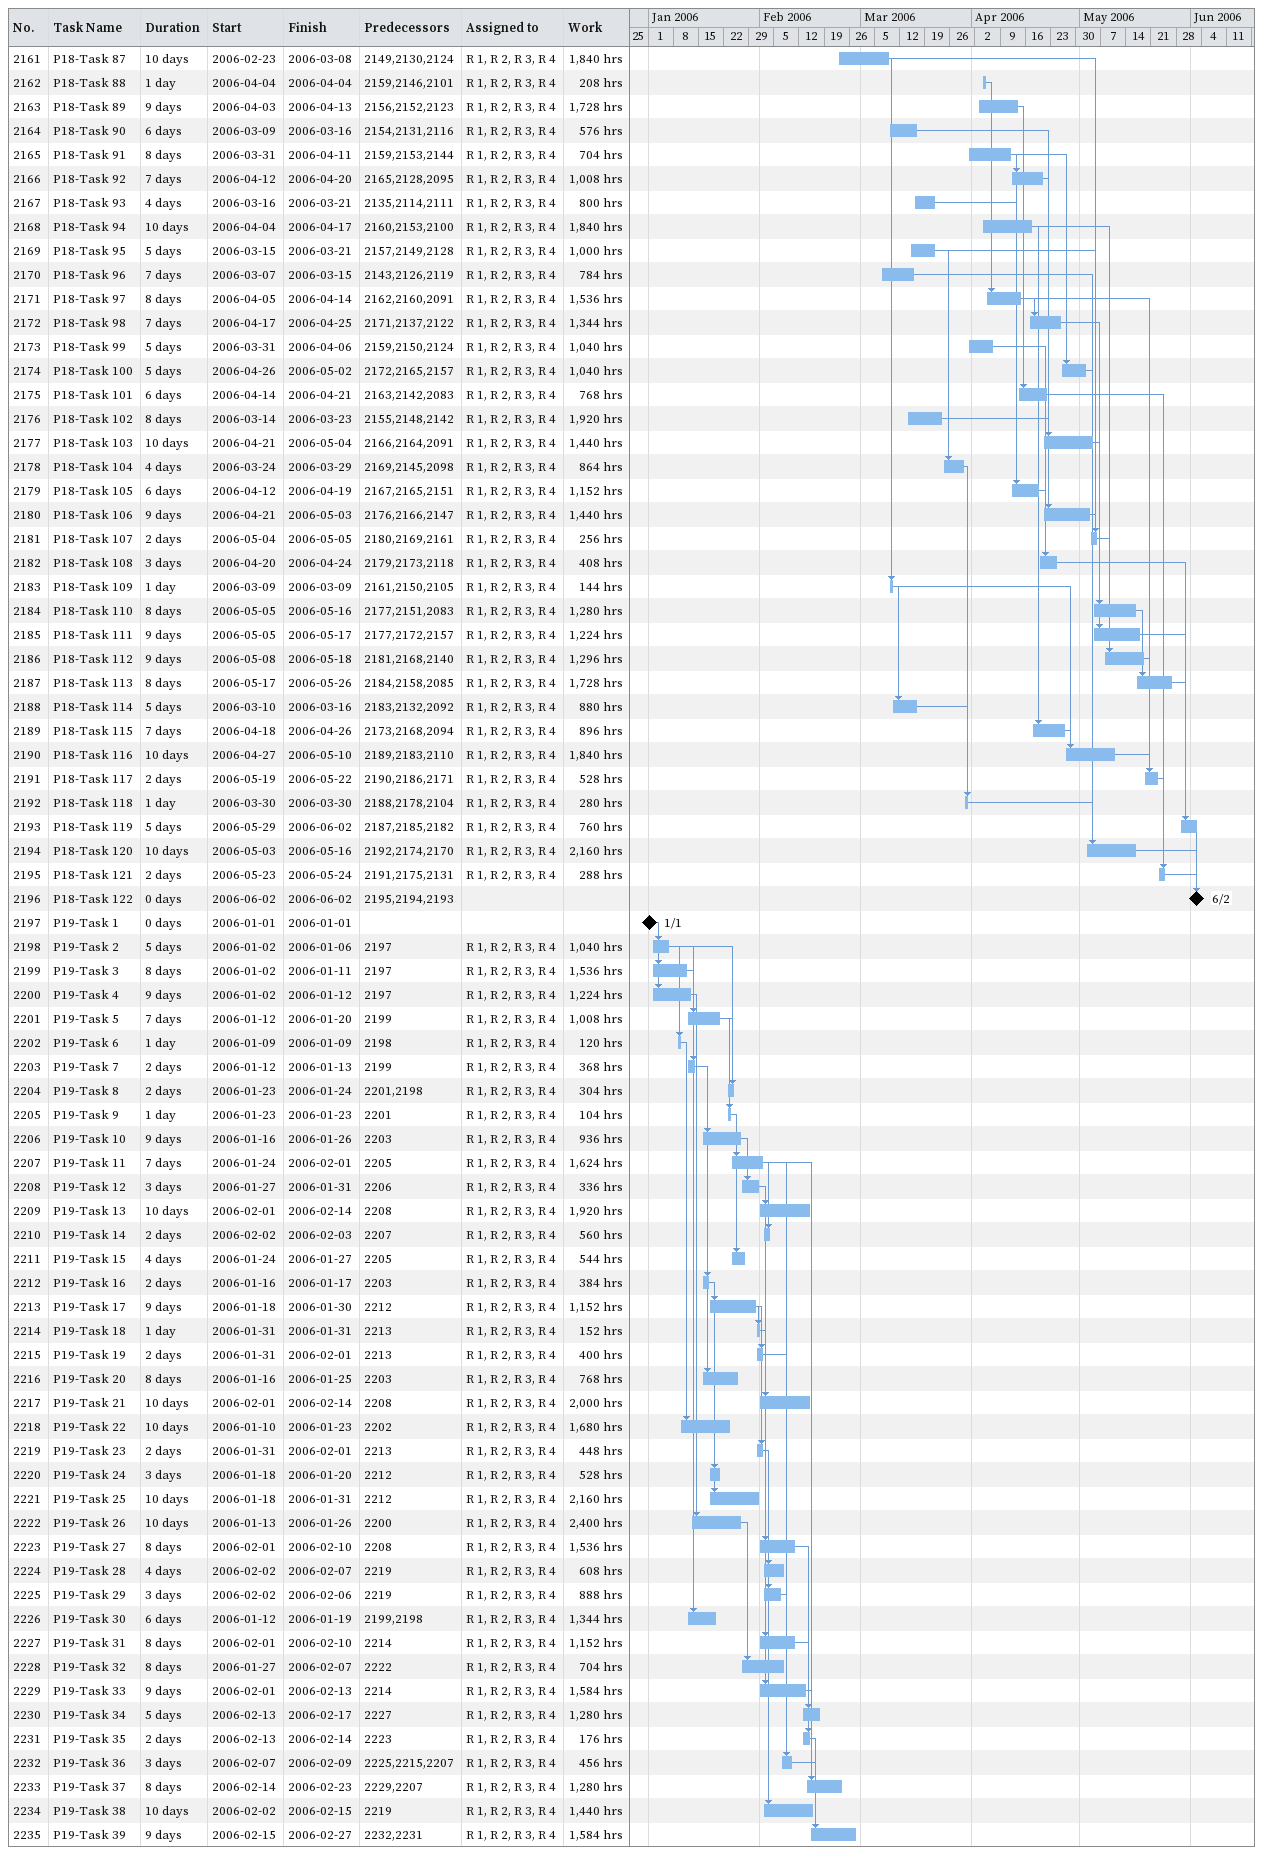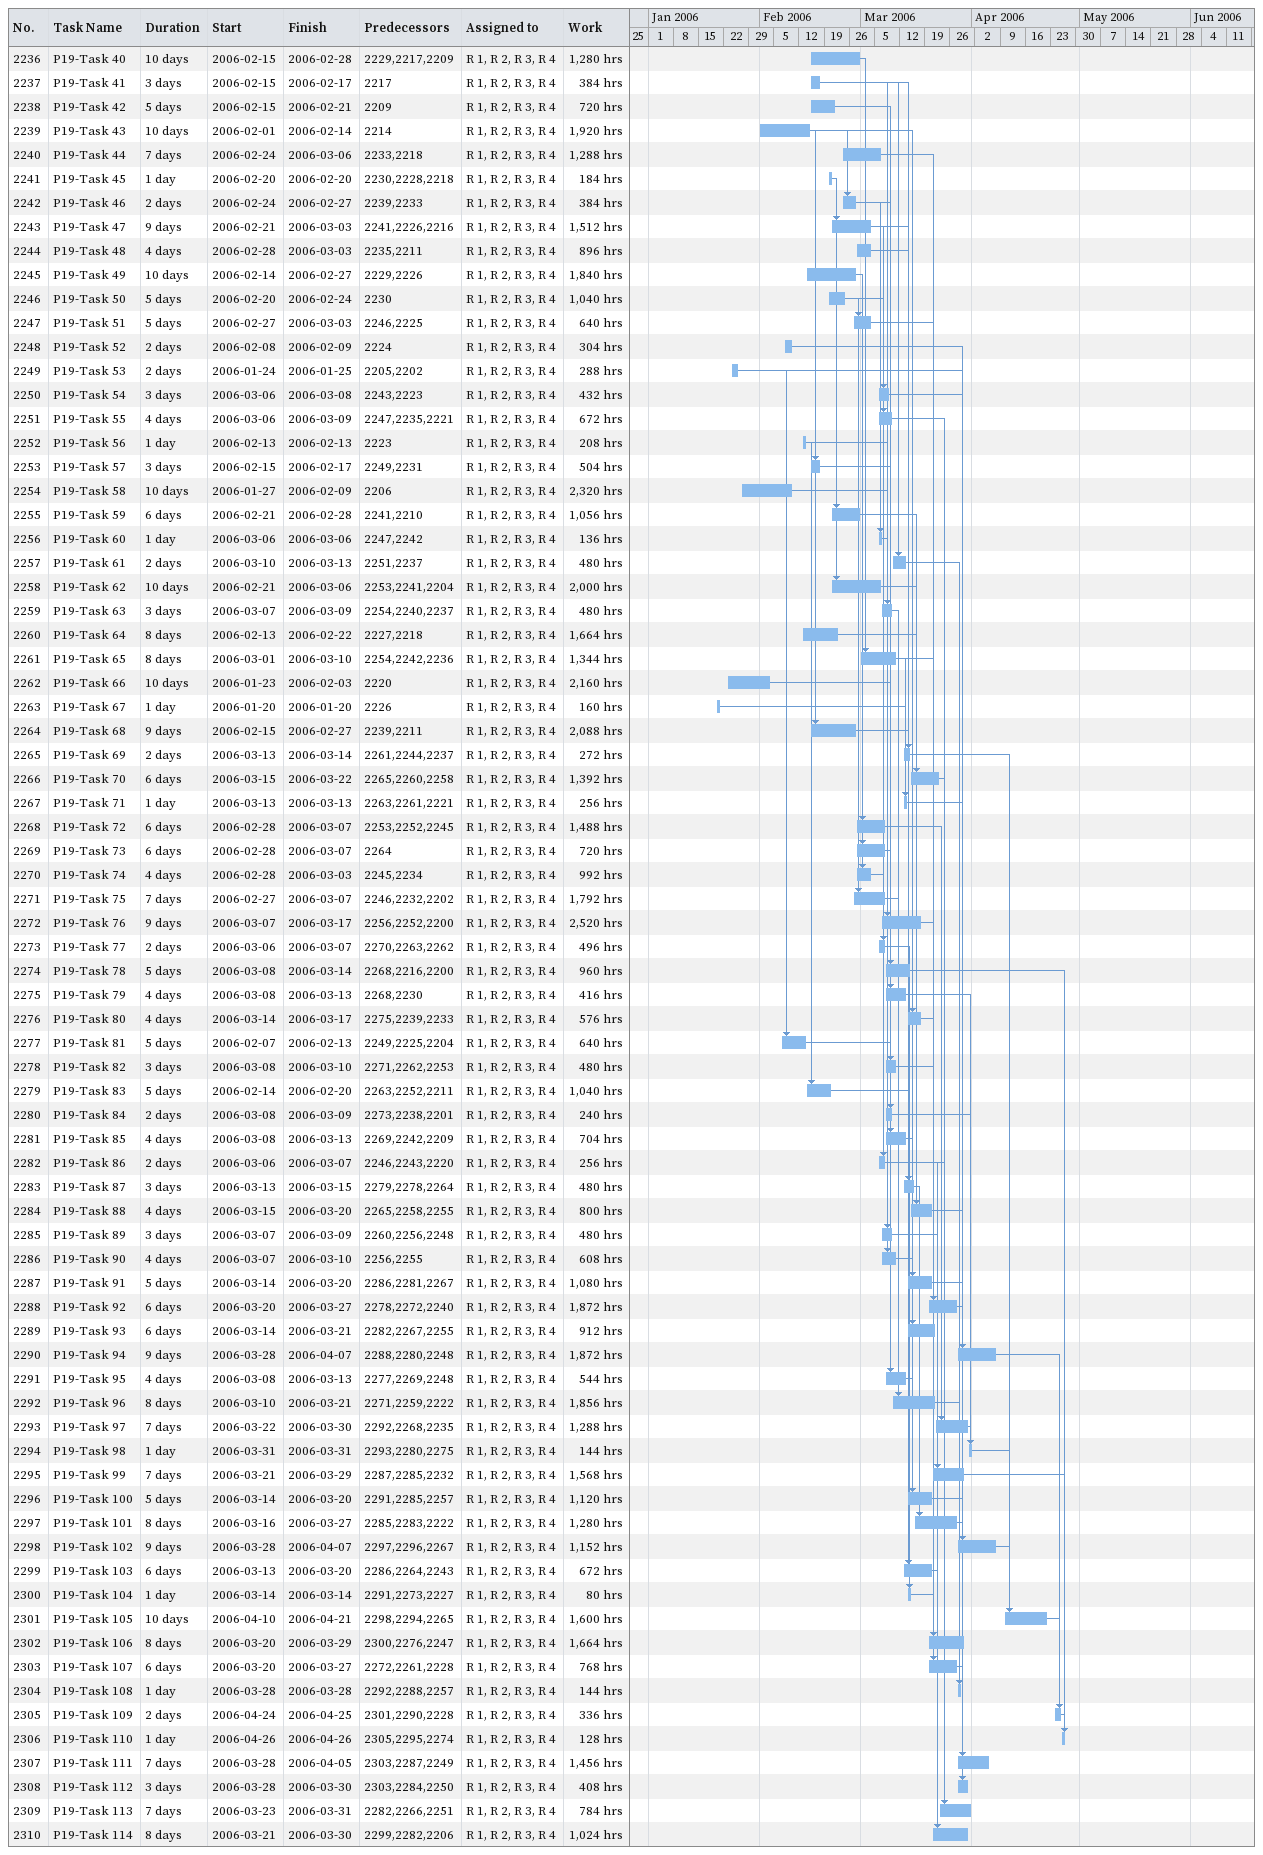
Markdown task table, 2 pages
| ID | Task | Duration | Start | Finish | Predecessors | Resources | Work (h) |
|---|---|---|---|---|---|---|---|
| 2161 | P18-Task 87 | 10d | 2006-02-23 | 2006-03-08 | 2149, 2130, 2124 | R 1, R 2, R 3, R 4 | 1840 |
| 2162 | P18-Task 88 | 1d | 2006-04-04 | 2006-04-04 | 2159, 2146, 2101 | R 1, R 2, R 3, R 4 | 208 |
| 2163 | P18-Task 89 | 9d | 2006-04-03 | 2006-04-13 | 2156, 2152, 2123 | R 1, R 2, R 3, R 4 | 1728 |
| 2164 | P18-Task 90 | 6d | 2006-03-09 | 2006-03-16 | 2154, 2131, 2116 | R 1, R 2, R 3, R 4 | 576 |
| 2165 | P18-Task 91 | 8d | 2006-03-31 | 2006-04-11 | 2159, 2153, 2144 | R 1, R 2, R 3, R 4 | 704 |
| 2166 | P18-Task 92 | 7d | 2006-04-12 | 2006-04-20 | 2165, 2128, 2095 | R 1, R 2, R 3, R 4 | 1008 |
| 2167 | P18-Task 93 | 4d | 2006-03-16 | 2006-03-21 | 2135, 2114, 2111 | R 1, R 2, R 3, R 4 | 800 |
| 2168 | P18-Task 94 | 10d | 2006-04-04 | 2006-04-17 | 2160, 2153, 2100 | R 1, R 2, R 3, R 4 | 1840 |
| 2169 | P18-Task 95 | 5d | 2006-03-15 | 2006-03-21 | 2157, 2149, 2128 | R 1, R 2, R 3, R 4 | 1000 |
| 2170 | P18-Task 96 | 7d | 2006-03-07 | 2006-03-15 | 2143, 2126, 2119 | R 1, R 2, R 3, R 4 | 784 |
| 2171 | P18-Task 97 | 8d | 2006-04-05 | 2006-04-14 | 2162, 2160, 2091 | R 1, R 2, R 3, R 4 | 1536 |
| 2172 | P18-Task 98 | 7d | 2006-04-17 | 2006-04-25 | 2171, 2137, 2122 | R 1, R 2, R 3, R 4 | 1344 |
| 2173 | P18-Task 99 | 5d | 2006-03-31 | 2006-04-06 | 2159, 2150, 2124 | R 1, R 2, R 3, R 4 | 1040 |
| 2174 | P18-Task 100 | 5d | 2006-04-26 | 2006-05-02 | 2172, 2165, 2157 | R 1, R 2, R 3, R 4 | 1040 |
| 2175 | P18-Task 101 | 6d | 2006-04-14 | 2006-04-21 | 2163, 2142, 2083 | R 1, R 2, R 3, R 4 | 768 |
| 2176 | P18-Task 102 | 8d | 2006-03-14 | 2006-03-23 | 2155, 2148, 2142 | R 1, R 2, R 3, R 4 | 1920 |
| 2177 | P18-Task 103 | 10d | 2006-04-21 | 2006-05-04 | 2166, 2164, 2091 | R 1, R 2, R 3, R 4 | 1440 |
| 2178 | P18-Task 104 | 4d | 2006-03-24 | 2006-03-29 | 2169, 2145, 2098 | R 1, R 2, R 3, R 4 | 864 |
| 2179 | P18-Task 105 | 6d | 2006-04-12 | 2006-04-19 | 2167, 2165, 2151 | R 1, R 2, R 3, R 4 | 1152 |
| 2180 | P18-Task 106 | 9d | 2006-04-21 | 2006-05-03 | 2176, 2166, 2147 | R 1, R 2, R 3, R 4 | 1440 |
| 2181 | P18-Task 107 | 2d | 2006-05-04 | 2006-05-05 | 2180, 2169, 2161 | R 1, R 2, R 3, R 4 | 256 |
| 2182 | P18-Task 108 | 3d | 2006-04-20 | 2006-04-24 | 2179, 2173, 2118 | R 1, R 2, R 3, R 4 | 408 |
| 2183 | P18-Task 109 | 1d | 2006-03-09 | 2006-03-09 | 2161, 2150, 2105 | R 1, R 2, R 3, R 4 | 144 |
| 2184 | P18-Task 110 | 8d | 2006-05-05 | 2006-05-16 | 2177, 2151, 2083 | R 1, R 2, R 3, R 4 | 1280 |
| 2185 | P18-Task 111 | 9d | 2006-05-05 | 2006-05-17 | 2177, 2172, 2157 | R 1, R 2, R 3, R 4 | 1224 |
| 2186 | P18-Task 112 | 9d | 2006-05-08 | 2006-05-18 | 2181, 2168, 2140 | R 1, R 2, R 3, R 4 | 1296 |
| 2187 | P18-Task 113 | 8d | 2006-05-17 | 2006-05-26 | 2184, 2158, 2085 | R 1, R 2, R 3, R 4 | 1728 |
| 2188 | P18-Task 114 | 5d | 2006-03-10 | 2006-03-16 | 2183, 2132, 2092 | R 1, R 2, R 3, R 4 | 880 |
| 2189 | P18-Task 115 | 7d | 2006-04-18 | 2006-04-26 | 2173, 2168, 2094 | R 1, R 2, R 3, R 4 | 896 |
| 2190 | P18-Task 116 | 10d | 2006-04-27 | 2006-05-10 | 2189, 2183, 2110 | R 1, R 2, R 3, R 4 | 1840 |
| 2191 | P18-Task 117 | 2d | 2006-05-19 | 2006-05-22 | 2190, 2186, 2171 | R 1, R 2, R 3, R 4 | 528 |
| 2192 | P18-Task 118 | 1d | 2006-03-30 | 2006-03-30 | 2188, 2178, 2104 | R 1, R 2, R 3, R 4 | 280 |
| 2193 | P18-Task 119 | 5d | 2006-05-29 | 2006-06-02 | 2187, 2185, 2182 | R 1, R 2, R 3, R 4 | 760 |
| 2194 | P18-Task 120 | 10d | 2006-05-03 | 2006-05-16 | 2192, 2174, 2170 | R 1, R 2, R 3, R 4 | 2160 |
| 2195 | P18-Task 121 | 2d | 2006-05-23 | 2006-05-24 | 2191, 2175, 2131 | R 1, R 2, R 3, R 4 | 288 |
| 2196 | P18-Task 122 | 0d | 2006-06-02 | 2006-06-02 | 2195, 2194, 2193 |  |  |
| 2197 | P19-Task 1 | 0d | 2006-01-01 | 2006-01-01 |  |  |  |
| 2198 | P19-Task 2 | 5d | 2006-01-02 | 2006-01-06 | 2197 | R 1, R 2, R 3, R 4 | 1040 |
| 2199 | P19-Task 3 | 8d | 2006-01-02 | 2006-01-11 | 2197 | R 1, R 2, R 3, R 4 | 1536 |
| 2200 | P19-Task 4 | 9d | 2006-01-02 | 2006-01-12 | 2197 | R 1, R 2, R 3, R 4 | 1224 |
| 2201 | P19-Task 5 | 7d | 2006-01-12 | 2006-01-20 | 2199 | R 1, R 2, R 3, R 4 | 1008 |
| 2202 | P19-Task 6 | 1d | 2006-01-09 | 2006-01-09 | 2198 | R 1, R 2, R 3, R 4 | 120 |
| 2203 | P19-Task 7 | 2d | 2006-01-12 | 2006-01-13 | 2199 | R 1, R 2, R 3, R 4 | 368 |
| 2204 | P19-Task 8 | 2d | 2006-01-23 | 2006-01-24 | 2201, 2198 | R 1, R 2, R 3, R 4 | 304 |
| 2205 | P19-Task 9 | 1d | 2006-01-23 | 2006-01-23 | 2201 | R 1, R 2, R 3, R 4 | 104 |
| 2206 | P19-Task 10 | 9d | 2006-01-16 | 2006-01-26 | 2203 | R 1, R 2, R 3, R 4 | 936 |
| 2207 | P19-Task 11 | 7d | 2006-01-24 | 2006-02-01 | 2205 | R 1, R 2, R 3, R 4 | 1624 |
| 2208 | P19-Task 12 | 3d | 2006-01-27 | 2006-01-31 | 2206 | R 1, R 2, R 3, R 4 | 336 |
| 2209 | P19-Task 13 | 10d | 2006-02-01 | 2006-02-14 | 2208 | R 1, R 2, R 3, R 4 | 1920 |
| 2210 | P19-Task 14 | 2d | 2006-02-02 | 2006-02-03 | 2207 | R 1, R 2, R 3, R 4 | 560 |
| 2211 | P19-Task 15 | 4d | 2006-01-24 | 2006-01-27 | 2205 | R 1, R 2, R 3, R 4 | 544 |
| 2212 | P19-Task 16 | 2d | 2006-01-16 | 2006-01-17 | 2203 | R 1, R 2, R 3, R 4 | 384 |
| 2213 | P19-Task 17 | 9d | 2006-01-18 | 2006-01-30 | 2212 | R 1, R 2, R 3, R 4 | 1152 |
| 2214 | P19-Task 18 | 1d | 2006-01-31 | 2006-01-31 | 2213 | R 1, R 2, R 3, R 4 | 152 |
| 2215 | P19-Task 19 | 2d | 2006-01-31 | 2006-02-01 | 2213 | R 1, R 2, R 3, R 4 | 400 |
| 2216 | P19-Task 20 | 8d | 2006-01-16 | 2006-01-25 | 2203 | R 1, R 2, R 3, R 4 | 768 |
| 2217 | P19-Task 21 | 10d | 2006-02-01 | 2006-02-14 | 2208 | R 1, R 2, R 3, R 4 | 2000 |
| 2218 | P19-Task 22 | 10d | 2006-01-10 | 2006-01-23 | 2202 | R 1, R 2, R 3, R 4 | 1680 |
| 2219 | P19-Task 23 | 2d | 2006-01-31 | 2006-02-01 | 2213 | R 1, R 2, R 3, R 4 | 448 |
| 2220 | P19-Task 24 | 3d | 2006-01-18 | 2006-01-20 | 2212 | R 1, R 2, R 3, R 4 | 528 |
| 2221 | P19-Task 25 | 10d | 2006-01-18 | 2006-01-31 | 2212 | R 1, R 2, R 3, R 4 | 2160 |
| 2222 | P19-Task 26 | 10d | 2006-01-13 | 2006-01-26 | 2200 | R 1, R 2, R 3, R 4 | 2400 |
| 2223 | P19-Task 27 | 8d | 2006-02-01 | 2006-02-10 | 2208 | R 1, R 2, R 3, R 4 | 1536 |
| 2224 | P19-Task 28 | 4d | 2006-02-02 | 2006-02-07 | 2219 | R 1, R 2, R 3, R 4 | 608 |
| 2225 | P19-Task 29 | 3d | 2006-02-02 | 2006-02-06 | 2219 | R 1, R 2, R 3, R 4 | 888 |
| 2226 | P19-Task 30 | 6d | 2006-01-12 | 2006-01-19 | 2199, 2198 | R 1, R 2, R 3, R 4 | 1344 |
| 2227 | P19-Task 31 | 8d | 2006-02-01 | 2006-02-10 | 2214 | R 1, R 2, R 3, R 4 | 1152 |
| 2228 | P19-Task 32 | 8d | 2006-01-27 | 2006-02-07 | 2222 | R 1, R 2, R 3, R 4 | 704 |
| 2229 | P19-Task 33 | 9d | 2006-02-01 | 2006-02-13 | 2214 | R 1, R 2, R 3, R 4 | 1584 |
| 2230 | P19-Task 34 | 5d | 2006-02-13 | 2006-02-17 | 2227 | R 1, R 2, R 3, R 4 | 1280 |
| 2231 | P19-Task 35 | 2d | 2006-02-13 | 2006-02-14 | 2223 | R 1, R 2, R 3, R 4 | 176 |
| 2232 | P19-Task 36 | 3d | 2006-02-07 | 2006-02-09 | 2225, 2215, 2207 | R 1, R 2, R 3, R 4 | 456 |
| 2233 | P19-Task 37 | 8d | 2006-02-14 | 2006-02-23 | 2229, 2207 | R 1, R 2, R 3, R 4 | 1280 |
| 2234 | P19-Task 38 | 10d | 2006-02-02 | 2006-02-15 | 2219 | R 1, R 2, R 3, R 4 | 1440 |
| 2235 | P19-Task 39 | 9d | 2006-02-15 | 2006-02-27 | 2232, 2231 | R 1, R 2, R 3, R 4 | 1584 |
| 2236 | P19-Task 40 | 10d | 2006-02-15 | 2006-02-28 | 2229, 2217, 2209 | R 1, R 2, R 3, R 4 | 1280 |
| 2237 | P19-Task 41 | 3d | 2006-02-15 | 2006-02-17 | 2217 | R 1, R 2, R 3, R 4 | 384 |
| 2238 | P19-Task 42 | 5d | 2006-02-15 | 2006-02-21 | 2209 | R 1, R 2, R 3, R 4 | 720 |
| 2239 | P19-Task 43 | 10d | 2006-02-01 | 2006-02-14 | 2214 | R 1, R 2, R 3, R 4 | 1920 |
| 2240 | P19-Task 44 | 7d | 2006-02-24 | 2006-03-06 | 2233, 2218 | R 1, R 2, R 3, R 4 | 1288 |
| 2241 | P19-Task 45 | 1d | 2006-02-20 | 2006-02-20 | 2230, 2228, 2218 | R 1, R 2, R 3, R 4 | 184 |
| 2242 | P19-Task 46 | 2d | 2006-02-24 | 2006-02-27 | 2239, 2233 | R 1, R 2, R 3, R 4 | 384 |
| 2243 | P19-Task 47 | 9d | 2006-02-21 | 2006-03-03 | 2241, 2226, 2216 | R 1, R 2, R 3, R 4 | 1512 |
| 2244 | P19-Task 48 | 4d | 2006-02-28 | 2006-03-03 | 2235, 2211 | R 1, R 2, R 3, R 4 | 896 |
| 2245 | P19-Task 49 | 10d | 2006-02-14 | 2006-02-27 | 2229, 2226 | R 1, R 2, R 3, R 4 | 1840 |
| 2246 | P19-Task 50 | 5d | 2006-02-20 | 2006-02-24 | 2230 | R 1, R 2, R 3, R 4 | 1040 |
| 2247 | P19-Task 51 | 5d | 2006-02-27 | 2006-03-03 | 2246, 2225 | R 1, R 2, R 3, R 4 | 640 |
| 2248 | P19-Task 52 | 2d | 2006-02-08 | 2006-02-09 | 2224 | R 1, R 2, R 3, R 4 | 304 |
| 2249 | P19-Task 53 | 2d | 2006-01-24 | 2006-01-25 | 2205, 2202 | R 1, R 2, R 3, R 4 | 288 |
| 2250 | P19-Task 54 | 3d | 2006-03-06 | 2006-03-08 | 2243, 2223 | R 1, R 2, R 3, R 4 | 432 |
| 2251 | P19-Task 55 | 4d | 2006-03-06 | 2006-03-09 | 2247, 2235, 2221 | R 1, R 2, R 3, R 4 | 672 |
| 2252 | P19-Task 56 | 1d | 2006-02-13 | 2006-02-13 | 2223 | R 1, R 2, R 3, R 4 | 208 |
| 2253 | P19-Task 57 | 3d | 2006-02-15 | 2006-02-17 | 2249, 2231 | R 1, R 2, R 3, R 4 | 504 |
| 2254 | P19-Task 58 | 10d | 2006-01-27 | 2006-02-09 | 2206 | R 1, R 2, R 3, R 4 | 2320 |
| 2255 | P19-Task 59 | 6d | 2006-02-21 | 2006-02-28 | 2241, 2210 | R 1, R 2, R 3, R 4 | 1056 |
| 2256 | P19-Task 60 | 1d | 2006-03-06 | 2006-03-06 | 2247, 2242 | R 1, R 2, R 3, R 4 | 136 |
| 2257 | P19-Task 61 | 2d | 2006-03-10 | 2006-03-13 | 2251, 2237 | R 1, R 2, R 3, R 4 | 480 |
| 2258 | P19-Task 62 | 10d | 2006-02-21 | 2006-03-06 | 2253, 2241, 2204 | R 1, R 2, R 3, R 4 | 2000 |
| 2259 | P19-Task 63 | 3d | 2006-03-07 | 2006-03-09 | 2254, 2240, 2237 | R 1, R 2, R 3, R 4 | 480 |
| 2260 | P19-Task 64 | 8d | 2006-02-13 | 2006-02-22 | 2227, 2218 | R 1, R 2, R 3, R 4 | 1664 |
| 2261 | P19-Task 65 | 8d | 2006-03-01 | 2006-03-10 | 2254, 2242, 2236 | R 1, R 2, R 3, R 4 | 1344 |
| 2262 | P19-Task 66 | 10d | 2006-01-23 | 2006-02-03 | 2220 | R 1, R 2, R 3, R 4 | 2160 |
| 2263 | P19-Task 67 | 1d | 2006-01-20 | 2006-01-20 | 2226 | R 1, R 2, R 3, R 4 | 160 |
| 2264 | P19-Task 68 | 9d | 2006-02-15 | 2006-02-27 | 2239, 2211 | R 1, R 2, R 3, R 4 | 2088 |
| 2265 | P19-Task 69 | 2d | 2006-03-13 | 2006-03-14 | 2261, 2244, 2237 | R 1, R 2, R 3, R 4 | 272 |
| 2266 | P19-Task 70 | 6d | 2006-03-15 | 2006-03-22 | 2265, 2260, 2258 | R 1, R 2, R 3, R 4 | 1392 |
| 2267 | P19-Task 71 | 1d | 2006-03-13 | 2006-03-13 | 2263, 2261, 2221 | R 1, R 2, R 3, R 4 | 256 |
| 2268 | P19-Task 72 | 6d | 2006-02-28 | 2006-03-07 | 2253, 2252, 2245 | R 1, R 2, R 3, R 4 | 1488 |
| 2269 | P19-Task 73 | 6d | 2006-02-28 | 2006-03-07 | 2264 | R 1, R 2, R 3, R 4 | 720 |
| 2270 | P19-Task 74 | 4d | 2006-02-28 | 2006-03-03 | 2245, 2234 | R 1, R 2, R 3, R 4 | 992 |
| 2271 | P19-Task 75 | 7d | 2006-02-27 | 2006-03-07 | 2246, 2232, 2202 | R 1, R 2, R 3, R 4 | 1792 |
| 2272 | P19-Task 76 | 9d | 2006-03-07 | 2006-03-17 | 2256, 2252, 2200 | R 1, R 2, R 3, R 4 | 2520 |
| 2273 | P19-Task 77 | 2d | 2006-03-06 | 2006-03-07 | 2270, 2263, 2262 | R 1, R 2, R 3, R 4 | 496 |
| 2274 | P19-Task 78 | 5d | 2006-03-08 | 2006-03-14 | 2268, 2216, 2200 | R 1, R 2, R 3, R 4 | 960 |
| 2275 | P19-Task 79 | 4d | 2006-03-08 | 2006-03-13 | 2268, 2230 | R 1, R 2, R 3, R 4 | 416 |
| 2276 | P19-Task 80 | 4d | 2006-03-14 | 2006-03-17 | 2275, 2239, 2233 | R 1, R 2, R 3, R 4 | 576 |
| 2277 | P19-Task 81 | 5d | 2006-02-07 | 2006-02-13 | 2249, 2225, 2204 | R 1, R 2, R 3, R 4 | 640 |
| 2278 | P19-Task 82 | 3d | 2006-03-08 | 2006-03-10 | 2271, 2262, 2253 | R 1, R 2, R 3, R 4 | 480 |
| 2279 | P19-Task 83 | 5d | 2006-02-14 | 2006-02-20 | 2263, 2252, 2211 | R 1, R 2, R 3, R 4 | 1040 |
| 2280 | P19-Task 84 | 2d | 2006-03-08 | 2006-03-09 | 2273, 2238, 2201 | R 1, R 2, R 3, R 4 | 240 |
| 2281 | P19-Task 85 | 4d | 2006-03-08 | 2006-03-13 | 2269, 2242, 2209 | R 1, R 2, R 3, R 4 | 704 |
| 2282 | P19-Task 86 | 2d | 2006-03-06 | 2006-03-07 | 2246, 2243, 2220 | R 1, R 2, R 3, R 4 | 256 |
| 2283 | P19-Task 87 | 3d | 2006-03-13 | 2006-03-15 | 2279, 2278, 2264 | R 1, R 2, R 3, R 4 | 480 |
| 2284 | P19-Task 88 | 4d | 2006-03-15 | 2006-03-20 | 2265, 2258, 2255 | R 1, R 2, R 3, R 4 | 800 |
| 2285 | P19-Task 89 | 3d | 2006-03-07 | 2006-03-09 | 2260, 2256, 2248 | R 1, R 2, R 3, R 4 | 480 |
| 2286 | P19-Task 90 | 4d | 2006-03-07 | 2006-03-10 | 2256, 2255 | R 1, R 2, R 3, R 4 | 608 |
| 2287 | P19-Task 91 | 5d | 2006-03-14 | 2006-03-20 | 2286, 2281, 2267 | R 1, R 2, R 3, R 4 | 1080 |
| 2288 | P19-Task 92 | 6d | 2006-03-20 | 2006-03-27 | 2278, 2272, 2240 | R 1, R 2, R 3, R 4 | 1872 |
| 2289 | P19-Task 93 | 6d | 2006-03-14 | 2006-03-21 | 2282, 2267, 2255 | R 1, R 2, R 3, R 4 | 912 |
| 2290 | P19-Task 94 | 9d | 2006-03-28 | 2006-04-07 | 2288, 2280, 2248 | R 1, R 2, R 3, R 4 | 1872 |
| 2291 | P19-Task 95 | 4d | 2006-03-08 | 2006-03-13 | 2277, 2269, 2248 | R 1, R 2, R 3, R 4 | 544 |
| 2292 | P19-Task 96 | 8d | 2006-03-10 | 2006-03-21 | 2271, 2259, 2222 | R 1, R 2, R 3, R 4 | 1856 |
| 2293 | P19-Task 97 | 7d | 2006-03-22 | 2006-03-30 | 2292, 2268, 2235 | R 1, R 2, R 3, R 4 | 1288 |
| 2294 | P19-Task 98 | 1d | 2006-03-31 | 2006-03-31 | 2293, 2280, 2275 | R 1, R 2, R 3, R 4 | 144 |
| 2295 | P19-Task 99 | 7d | 2006-03-21 | 2006-03-29 | 2287, 2285, 2232 | R 1, R 2, R 3, R 4 | 1568 |
| 2296 | P19-Task 100 | 5d | 2006-03-14 | 2006-03-20 | 2291, 2285, 2257 | R 1, R 2, R 3, R 4 | 1120 |
| 2297 | P19-Task 101 | 8d | 2006-03-16 | 2006-03-27 | 2285, 2283, 2222 | R 1, R 2, R 3, R 4 | 1280 |
| 2298 | P19-Task 102 | 9d | 2006-03-28 | 2006-04-07 | 2297, 2296, 2267 | R 1, R 2, R 3, R 4 | 1152 |
| 2299 | P19-Task 103 | 6d | 2006-03-13 | 2006-03-20 | 2286, 2264, 2243 | R 1, R 2, R 3, R 4 | 672 |
| 2300 | P19-Task 104 | 1d | 2006-03-14 | 2006-03-14 | 2291, 2273, 2227 | R 1, R 2, R 3, R 4 | 80 |
| 2301 | P19-Task 105 | 10d | 2006-04-10 | 2006-04-21 | 2298, 2294, 2265 | R 1, R 2, R 3, R 4 | 1600 |
| 2302 | P19-Task 106 | 8d | 2006-03-20 | 2006-03-29 | 2300, 2276, 2247 | R 1, R 2, R 3, R 4 | 1664 |
| 2303 | P19-Task 107 | 6d | 2006-03-20 | 2006-03-27 | 2272, 2261, 2228 | R 1, R 2, R 3, R 4 | 768 |
| 2304 | P19-Task 108 | 1d | 2006-03-28 | 2006-03-28 | 2292, 2288, 2257 | R 1, R 2, R 3, R 4 | 144 |
| 2305 | P19-Task 109 | 2d | 2006-04-24 | 2006-04-25 | 2301, 2290, 2228 | R 1, R 2, R 3, R 4 | 336 |
| 2306 | P19-Task 110 | 1d | 2006-04-26 | 2006-04-26 | 2305, 2295, 2274 | R 1, R 2, R 3, R 4 | 128 |
| 2307 | P19-Task 111 | 7d | 2006-03-28 | 2006-04-05 | 2303, 2287, 2249 | R 1, R 2, R 3, R 4 | 1456 |
| 2308 | P19-Task 112 | 3d | 2006-03-28 | 2006-03-30 | 2303, 2284, 2250 | R 1, R 2, R 3, R 4 | 408 |
| 2309 | P19-Task 113 | 7d | 2006-03-23 | 2006-03-31 | 2282, 2266, 2251 | R 1, R 2, R 3, R 4 | 784 |
| 2310 | P19-Task 114 | 8d | 2006-03-21 | 2006-03-30 | 2299, 2282, 2206 | R 1, R 2, R 3, R 4 | 1024 |
